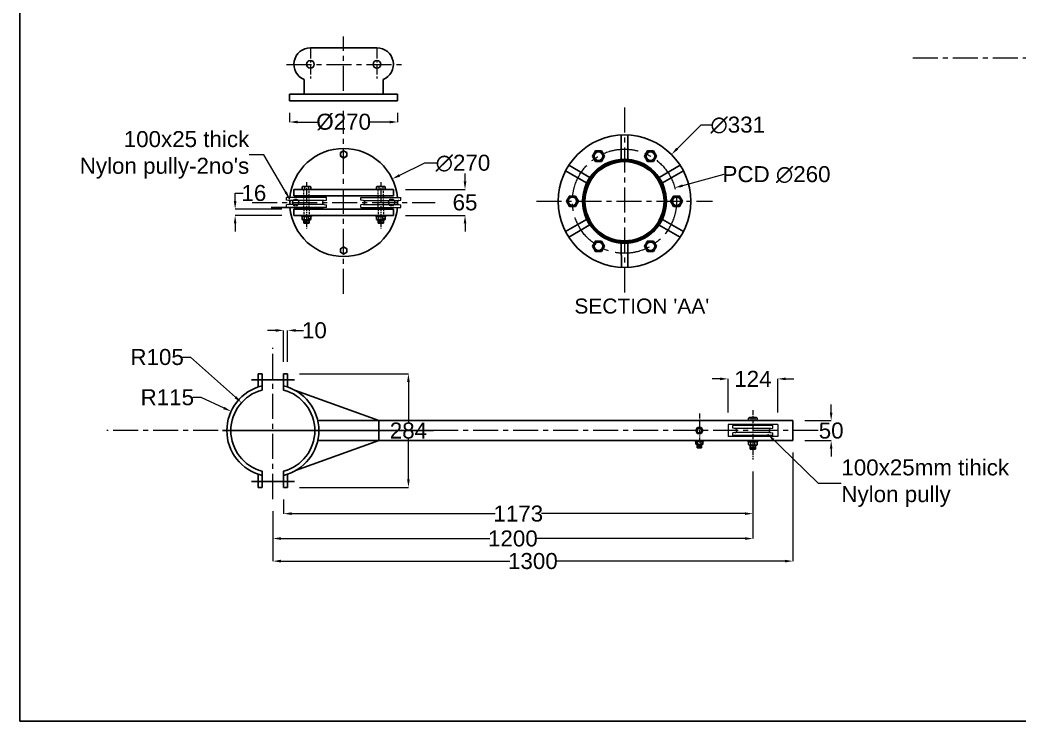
# Model space of a CAD drawing. Header units: inches. Extents: x 639 to 7348, y 3528 to 8220.
# Drawn here: x 639 to 3137, y 3528 to 5279 of the extents above; entities that cross this region are included whole.
import ezdxf

# ---------------------------------------------------------------- set-up
doc = ezdxf.new("R2010")
doc.units = ezdxf.units.IN
doc.header["$MEASUREMENT"] = 0
doc.linetypes.add('CENTER', pattern=[2, 1.25, -0.25, 0.25, -0.25])
doc.linetypes.add('HIDDEN', pattern=[0.375, 0.25, -0.125])
doc.styles.get("Standard").update_dxf_attribs({"font": 'arial.ttf'})
doc.dimstyles.get("Standard").update_dxf_attribs({"dimtxt": 40, "dimasz": 20, "dimexe": 0.18, "dimexo": 30, "dimgap": 0.09, "dimtad": 0, "dimtih": 1, "dimtoh": 1, "dimdec": 0, "dimzin": 0, "dimdsep": 46, "dimtxsty": 'Standard', "dimcen": 0.09, "dimadec": 0, "dimazin": 0, "dimtfac": 1, "dimtdec": 0, "dimtofl": 0, "dimtmove": 0, "dimatfit": 3, "dimfxl": 1, "dimtolj": 1, "dimtzin": 0, "dimlwd": 5, "dimlwe": 5, "dimarcsym": 0})

# ---------------------------------------------------------------- blocks, each defined once
blk = doc.blocks.new('*U5')
for p, q in [((-30.3, 8.2), (22.3, -22.1)), ((-22.3, 22.1), (30.3, -8.2))]:
    blk.add_line(p, q)
blk = doc.blocks.new('*U6')
at = {"color": 0, "linetype": 'ByBlock', "lineweight": -2, "transparency": 16777216}
for p, rotation in [((1304.6, 4595.4), 300.0000000000001), ((1421.8, 4527.7), 240), ((1187.5, 4392.4), 60.00000000000002), ((1421.8, 4392.4), 180), ((1304.7, 4324.7), 120)]:
    blk.add_blockref('*U5', p, dxfattribs=dict(at, rotation=rotation))
blk.add_blockref('*U5', (1187.4, 4527.7), dxfattribs=at)
blk = doc.blocks.new('*D14')
at = {"color": 0, "lineweight": 5, "transparency": 16777216}
for p, q in [((2571.5, 4198.2), (2571.5, 3927.1)), ((1271.5, 4052.4), (1271.5, 3927.1)), ((1291.5, 3927.2), (1863.6, 3927.2)), ((2551.5, 3927.2), (1979.4, 3927.2))]:
    blk.add_line(p, q, dxfattribs=at)
at = {"color": 0, "transparency": 16777216}
for points in [[(1291.5, 3930.6), (1291.5, 3923.9), (1271.5, 3927.2)], [(2551.5, 3930.6), (2551.5, 3923.9), (2571.5, 3927.2)]]:
    blk.add_solid(points, dxfattribs=at)
at = {"layer": 'Defpoints', "color": 0, "transparency": 16777216}
for p in [(2571.5, 4228.2), (1271.5, 4082.4), (2571.5, 3927.2)]:
    blk.add_point(p, dxfattribs=at)
at = {"color": 0, "transparency": 16777216, "insert": (1921.5, 3927.2), "char_height": 40, "attachment_point": 5}
blk.add_mtext('\\A1;1300', dxfattribs=at)
blk = doc.blocks.new('*D15')
at = {"color": 0, "lineweight": 5, "transparency": 16777216}
for p, q in [((2471.5, 4151.2), (2471.5, 3983.4)), ((1271.5, 4052.4), (1271.5, 3983.4)), ((1291.5, 3983.6), (1813.6, 3983.6)), ((2451.5, 3983.6), (1929.4, 3983.6))]:
    blk.add_line(p, q, dxfattribs=at)
at = {"color": 0, "transparency": 16777216}
for points in [[(1291.5, 3987), (1291.5, 3980.3), (1271.5, 3983.6)], [(2451.5, 3987), (2451.5, 3980.3), (2471.5, 3983.6)]]:
    blk.add_solid(points, dxfattribs=at)
at = {"layer": 'Defpoints', "color": 0, "transparency": 16777216}
for p in [(2471.5, 4181.2), (1271.5, 4082.4), (2471.5, 3983.6)]:
    blk.add_point(p, dxfattribs=at)
at = {"color": 0, "transparency": 16777216, "insert": (1871.5, 3983.6), "char_height": 40, "attachment_point": 5}
blk.add_mtext('\\A1;1200', dxfattribs=at)
blk = doc.blocks.new('*D16')
at = {"color": 0, "lineweight": 5, "transparency": 16777216}
for p, q in [((2471.5, 4151.2), (2471.5, 4045.6)), ((1298.5, 4081.5), (1298.5, 4045.6)), ((1318.5, 4045.8), (1827.1, 4045.8)), ((2451.5, 4045.8), (1942.9, 4045.8))]:
    blk.add_line(p, q, dxfattribs=at)
at = {"color": 0, "transparency": 16777216}
for points in [[(1318.5, 4049.2), (1318.5, 4042.5), (1298.5, 4045.8)], [(2451.5, 4049.2), (2451.5, 4042.5), (2471.5, 4045.8)]]:
    blk.add_solid(points, dxfattribs=at)
at = {"layer": 'Defpoints', "color": 0, "transparency": 16777216}
for p in [(2471.5, 4181.2), (1298.5, 4111.5), (2471.5, 4045.8)]:
    blk.add_point(p, dxfattribs=at)
at = {"color": 0, "transparency": 16777216, "insert": (1885, 4045.8), "char_height": 40, "attachment_point": 5}
blk.add_mtext('\\A1;1173', dxfattribs=at)
blk = doc.blocks.new('*D17')
at = {"color": 0, "lineweight": 5, "transparency": 16777216}
for p, q in [((2389.4, 4382.5), (2369.4, 4382.5)), ((2409.4, 4298.2), (2409.4, 4382.7)), ((2533.6, 4298.2), (2533.6, 4382.7)), ((2553.6, 4382.5), (2573.6, 4382.5))]:
    blk.add_line(p, q, dxfattribs=at)
at = {"color": 0, "transparency": 16777216}
for points in [[(2389.4, 4385.8), (2389.4, 4379.1), (2409.4, 4382.5)], [(2553.6, 4385.8), (2553.6, 4379.1), (2533.6, 4382.5)]]:
    blk.add_solid(points, dxfattribs=at)
at = {"layer": 'Defpoints', "color": 0, "transparency": 16777216}
for p in [(2409.4, 4382.5), (2409.4, 4268.2), (2533.6, 4268.2)]:
    blk.add_point(p, dxfattribs=at)
at = {"color": 0, "transparency": 16777216, "insert": (2471.5, 4382.5), "char_height": 40, "attachment_point": 5}
blk.add_mtext('\\A1;124', dxfattribs=at)
blk = doc.blocks.new('*D18')
at = {"color": 0, "lineweight": 5, "transparency": 16777216}
for p, q in [((1650.7, 4921.2), (1588, 4890.8)), ((1680.7, 4921.2), (1650.7, 4921.2)), ((1448.4, 4823.2), (1448.6, 4823.2)), ((1448.5, 4823.1), (1448.5, 4823.3))]:
    blk.add_line(p, q, dxfattribs=at)
at = {"color": 0, "transparency": 16777216}
blk.add_solid([(1586.5, 4893.8), (1589.5, 4887.8), (1570, 4882.1)], dxfattribs=at)
at = {"layer": 'Defpoints', "color": 0, "transparency": 16777216}
for p in [(1570, 4882.1), (1327, 4764.4)]:
    blk.add_point(p, dxfattribs=at)
at = {"color": 0, "transparency": 16777216, "insert": (1746.7, 4921.2), "char_height": 40, "attachment_point": 5}
blk.add_mtext('\\A1;∅270', dxfattribs=at)
blk = doc.blocks.new('*D19')
at = {"color": 0, "lineweight": 5, "transparency": 16777216}
for p, q in [((1313.5, 5047.5), (1313.5, 5024)), ((1583.5, 5047.5), (1583.5, 5024)), ((1333.5, 5024.2), (1382.5, 5024.2)), ((1563.5, 5024.2), (1514.5, 5024.2))]:
    blk.add_line(p, q, dxfattribs=at)
at = {"color": 0, "transparency": 16777216}
for points in [[(1333.5, 5027.5), (1333.5, 5020.8), (1313.5, 5024.2)], [(1563.5, 5027.5), (1563.5, 5020.8), (1583.5, 5024.2)]]:
    blk.add_solid(points, dxfattribs=at)
at = {"layer": 'Defpoints', "color": 0, "transparency": 16777216}
for p in [(1313.5, 5077.5), (1583.5, 5077.5), (1583.5, 5024.2)]:
    blk.add_point(p, dxfattribs=at)
at = {"color": 0, "transparency": 16777216, "insert": (1448.5, 5024.2), "char_height": 40, "attachment_point": 5}
blk.add_mtext('\\A1;%%C270', dxfattribs=at)
blk = doc.blocks.new('*D20')
at = {"color": 0, "lineweight": 5, "transparency": 16777216}
for p, q in [((1751.9, 4875.7), (1751.9, 4895.7)), ((1602.8, 4855.7), (1752.1, 4855.7)), ((1602.8, 4790.7), (1752.1, 4790.7)), ((1751.9, 4770.7), (1751.9, 4750.7))]:
    blk.add_line(p, q, dxfattribs=at)
at = {"color": 0, "transparency": 16777216}
for points in [[(1748.6, 4875.7), (1755.2, 4875.7), (1751.9, 4855.7)], [(1748.6, 4770.7), (1755.2, 4770.7), (1751.9, 4790.7)]]:
    blk.add_solid(points, dxfattribs=at)
at = {"layer": 'Defpoints', "color": 0, "transparency": 16777216}
for p in [(1572.8, 4855.7), (1572.8, 4790.7), (1751.9, 4790.7)]:
    blk.add_point(p, dxfattribs=at)
at = {"color": 0, "transparency": 16777216, "insert": (1751.9, 4823.2), "char_height": 40, "attachment_point": 5}
blk.add_mtext('\\A1;65', dxfattribs=at)
blk = doc.blocks.new('*D21')
at = {"color": 0, "lineweight": 5, "transparency": 16777216}
for p, q in [((1177.3, 4826.7), (1177.3, 4846.7)), ((1177.3, 4846.7), (1197.3, 4846.7)), ((1294.2, 4806.7), (1177.1, 4806.7)), ((1294.2, 4790.7), (1177.1, 4790.7)), ((1177.3, 4770.7), (1177.3, 4750.7))]:
    blk.add_line(p, q, dxfattribs=at)
at = {"color": 0, "transparency": 16777216}
for points in [[(1173.9, 4826.7), (1180.6, 4826.7), (1177.3, 4806.7)], [(1173.9, 4770.7), (1180.6, 4770.7), (1177.3, 4790.7)]]:
    blk.add_solid(points, dxfattribs=at)
at = {"layer": 'Defpoints', "color": 0, "transparency": 16777216}
for p in [(1177.3, 4806.7), (1324.2, 4806.7), (1324.2, 4790.7)]:
    blk.add_point(p, dxfattribs=at)
at = {"color": 0, "transparency": 16777216, "insert": (1224.1, 4846.7), "char_height": 40, "attachment_point": 5}
blk.add_mtext('\\A1;16', dxfattribs=at)
blk = doc.blocks.new('*D26')
at = {"color": 0, "lineweight": 5, "transparency": 16777216}
for p, q in [((2341.4, 5016.4), (2282.1, 4957.3)), ((2371.4, 5016.4), (2341.4, 5016.4)), ((2150.4, 4826.3), (2150.6, 4826.3)), ((2150.5, 4826.3), (2150.5, 4826.4))]:
    blk.add_line(p, q, dxfattribs=at)
at = {"color": 0, "transparency": 16777216}
blk.add_solid([(2279.7, 4959.7), (2284.4, 4955), (2267.9, 4943.2)], dxfattribs=at)
at = {"layer": 'Defpoints', "color": 0, "transparency": 16777216}
for p in [(2267.9, 4943.2), (2033.1, 4709.5)]:
    blk.add_point(p, dxfattribs=at)
at = {"color": 0, "transparency": 16777216, "insert": (2433.6, 5016.4), "char_height": 40, "attachment_point": 5}
blk.add_mtext('\\A1;∅331', dxfattribs=at)
blk = doc.blocks.new('*D27')
at = {"color": 0, "lineweight": 5, "transparency": 16777216}
for p, q in [((2398.8, 4892.7), (2295.5, 4865.1)), ((2150.4, 4826.3), (2150.6, 4826.3)), ((2150.5, 4826.3), (2150.5, 4826.4))]:
    blk.add_line(p, q, dxfattribs=at)
at = {"color": 0, "transparency": 16777216}
blk.add_solid([(2294.7, 4868.3), (2296.4, 4861.9), (2276.2, 4860)], dxfattribs=at)
at = {"layer": 'Defpoints', "color": 0, "transparency": 16777216}
for p in [(2276.2, 4860), (2024.8, 4792.7)]:
    blk.add_point(p, dxfattribs=at)
at = {"color": 0, "transparency": 16777216, "insert": (2530.5, 4892.7), "char_height": 40, "attachment_point": 5}
blk.add_mtext('\\A1;PCD ∅260', dxfattribs=at)
blk = doc.blocks.new('*D29')
at = {"color": 0, "lineweight": 5, "transparency": 16777216}
for p, q in [((1045.8, 4436.9), (1065.8, 4436.9)), ((1065.8, 4436.9), (1178.3, 4336.5)), ((1271.4, 4253.2), (1271.6, 4253.2)), ((1271.5, 4253.1), (1271.5, 4253.3))]:
    blk.add_line(p, q, dxfattribs=at)
at = {"color": 0, "transparency": 16777216}
blk.add_solid([(1180.5, 4339), (1176, 4334), (1193.2, 4323.2)], dxfattribs=at)
at = {"layer": 'Defpoints', "color": 0, "transparency": 16777216}
for p in [(1193.2, 4323.2), (1271.5, 4253.2)]:
    blk.add_point(p, dxfattribs=at)
at = {"color": 0, "transparency": 16777216, "insert": (982.2, 4436.9), "char_height": 40, "attachment_point": 5}
blk.add_mtext('\\A1;R105', dxfattribs=at)
blk = doc.blocks.new('*D30')
at = {"color": 0, "lineweight": 5, "transparency": 16777216}
for p, q in [((1071.2, 4336.4), (1091.2, 4336.4)), ((1091.2, 4336.4), (1148.9, 4309.8)), ((1271.4, 4253.2), (1271.6, 4253.2)), ((1271.5, 4253.1), (1271.5, 4253.3))]:
    blk.add_line(p, q, dxfattribs=at)
at = {"color": 0, "transparency": 16777216}
blk.add_solid([(1150.3, 4312.8), (1147.5, 4306.7), (1167.1, 4301.4)], dxfattribs=at)
at = {"layer": 'Defpoints', "color": 0, "transparency": 16777216}
for p in [(1167.1, 4301.4), (1271.5, 4253.2)]:
    blk.add_point(p, dxfattribs=at)
at = {"color": 0, "transparency": 16777216, "insert": (1007.7, 4336.4), "char_height": 40, "attachment_point": 5}
blk.add_mtext('\\A1;R115', dxfattribs=at)
blk = doc.blocks.new('*D31')
at = {"color": 0, "lineweight": 5, "transparency": 16777216}
for p, q in [((1338.5, 4395), (1610.6, 4395)), ((1610.4, 4375), (1610.4, 4273.8)), ((1610.4, 4131.5), (1610.4, 4232.7)), ((1338.5, 4111.5), (1610.6, 4111.5))]:
    blk.add_line(p, q, dxfattribs=at)
at = {"color": 0, "transparency": 16777216}
for points in [[(1607.1, 4375), (1613.7, 4375), (1610.4, 4395)], [(1607.1, 4131.5), (1613.7, 4131.5), (1610.4, 4111.5)]]:
    blk.add_solid(points, dxfattribs=at)
at = {"layer": 'Defpoints', "color": 0, "transparency": 16777216}
for p in [(1308.5, 4395), (1308.5, 4111.5), (1610.4, 4111.5)]:
    blk.add_point(p, dxfattribs=at)
at = {"color": 0, "transparency": 16777216, "insert": (1610.4, 4253.2), "char_height": 40, "attachment_point": 5}
blk.add_mtext('\\A1;284', dxfattribs=at)
blk = doc.blocks.new('*D32')
at = {"color": 0, "lineweight": 5, "transparency": 16777216}
for p, q in [((1278.5, 4503.6), (1258.5, 4503.6)), ((1298.5, 4425), (1298.5, 4503.7)), ((1308.5, 4425), (1308.5, 4503.7)), ((1328.5, 4503.6), (1348.5, 4503.6))]:
    blk.add_line(p, q, dxfattribs=at)
at = {"color": 0, "transparency": 16777216}
for points in [[(1278.5, 4506.9), (1278.5, 4500.2), (1298.5, 4503.6)], [(1328.5, 4506.9), (1328.5, 4500.2), (1308.5, 4503.6)]]:
    blk.add_solid(points, dxfattribs=at)
at = {"layer": 'Defpoints', "color": 0, "transparency": 16777216}
for p in [(1308.5, 4503.6), (1298.5, 4395), (1308.5, 4395)]:
    blk.add_point(p, dxfattribs=at)
at = {"color": 0, "transparency": 16777216, "insert": (1375.3, 4503.6), "char_height": 40, "attachment_point": 5}
blk.add_mtext('\\A1;10', dxfattribs=at)
blk = doc.blocks.new('*D36')
at = {"color": 0, "lineweight": 5, "transparency": 16777216}
for p, q in [((2667.1, 4298.2), (2667.1, 4318.2)), ((2601.5, 4278.2), (2667.3, 4278.2)), ((2601.5, 4228.2), (2667.3, 4228.2)), ((2667.1, 4208.2), (2667.1, 4188.2))]:
    blk.add_line(p, q, dxfattribs=at)
at = {"color": 0, "transparency": 16777216}
for points in [[(2663.7, 4298.2), (2670.4, 4298.2), (2667.1, 4278.2)], [(2663.7, 4208.2), (2670.4, 4208.2), (2667.1, 4228.2)]]:
    blk.add_solid(points, dxfattribs=at)
at = {"layer": 'Defpoints', "color": 0, "transparency": 16777216}
for p in [(2571.5, 4278.2), (2667.1, 4278.2), (2571.5, 4228.2)]:
    blk.add_point(p, dxfattribs=at)
at = {"color": 0, "transparency": 16777216, "insert": (2667.1, 4253.2), "char_height": 40, "attachment_point": 5}
blk.add_mtext('\\A1;50', dxfattribs=at)

msp = doc.modelspace()

# ---------------------------------------------------------------- hatches: boundary and pattern name
h = msp.add_hatch()
h.set_pattern_fill('ANSI31', color=256)
h.set_pattern_definition([(45, (845.86226, 366.29739), (-0.0883883476, 0.0883883476), [])])
h.paths.add_polyline_path([(2150.5, 4931.3), (2150.5, 4925.3, -0.414214), (2249.5, 4826.3), (2255.5, 4826.3, 0.414214)])
h.paths.add_polyline_path([(2150.5, 4925.3), (2150.5, 4931.3, 0.414214), (2045.5, 4826.3), (2051.5, 4826.3, -0.414214)])
h.paths.add_polyline_path([(2051.5, 4826.3), (2045.5, 4826.3, 0.414214), (2150.5, 4721.3), (2150.5, 4727.3, -0.414214)])
h.paths.add_polyline_path([(2255.5, 4826.3), (2249.5, 4826.3, -0.414214), (2150.5, 4727.3), (2150.5, 4721.3, 0.414214)])

# ---------------------------------------------------------------- linework, layer by layer
at = {"linetype": 'CENTER', "lineweight": 5, "ltscale": 50}
for p, q in [((1448.5, 5102.2), (1448.5, 5238.2)), ((2871.6, 5184.9), (6074.1, 5184.9)), ((1305.7, 5168.2), (1597.3, 5168.2)), ((1448.5, 4594.7), (1448.5, 5051.8)), ((2150.5, 5060.8), (2150.5, 4591.9)), ((1220, 4823.2), (1677.1, 4823.2)), ((1930.5, 4826.3), (2370.5, 4826.3)), ((1271.5, 4082.4), (1271.5, 4460)), ((2634.8, 4253.2), (856.3, 4253.2))]:
    msp.add_line(p, q, dxfattribs=at)
for p, q in [((1365.4, 5209.4), (1531.6, 5209.4)), ((1349.8, 5130.1), (1349.8, 5093.5)), ((1547.2, 5130.1), (1547.2, 5093.5)), ((1313.5, 5093.5), (1313.5, 5077.5)), ((1583.5, 5093.5), (1313.5, 5093.5)), ((1583.5, 5077.5), (1313.5, 5077.5)), ((1583.5, 5093.5), (1583.5, 5077.5)), ((1448.5, 4855.7), (1324.2, 4855.7)), ((1324.2, 4855.7), (1324.2, 4839.7)), ((1344.6, 4862.2), (1344.6, 4855.7)), ((1363.4, 4863.4), (1347.5, 4863.4)), ((1366.2, 4862.2), (1366.2, 4855.7)), ((1448.5, 4855.7), (1572.8, 4855.7)), ((1530.8, 4862.2), (1530.8, 4855.7)), ((1549.6, 4863.4), (1533.6, 4863.4)), ((1552.4, 4862.2), (1552.4, 4855.7)), ((1572.8, 4855.7), (1572.8, 4839.7)), ((1448.5, 4839.7), (1324.2, 4839.7)), ((1348.8, 4835.7), (1348.8, 4839.7)), ((1362, 4835.7), (1362, 4839.7)), ((1448.5, 4839.7), (1572.8, 4839.7)), ((1535, 4835.7), (1535, 4839.7)), ((1548.2, 4835.7), (1548.2, 4839.7)), ((1398.5, 4810.7), (1266.9, 4810.7)), ((1448.5, 4806.7), (1324.2, 4806.7)), ((1324.2, 4806.7), (1324.2, 4790.7)), ((1348.8, 4806.7), (1348.8, 4810.7)), ((1362, 4806.7), (1362, 4810.7)), ((1448.5, 4806.7), (1572.8, 4806.7)), ((1535, 4806.7), (1535, 4810.7)), ((1548.2, 4806.7), (1548.2, 4810.7)), ((1572.8, 4806.7), (1572.8, 4790.7)), ((1448.5, 4790.7), (1324.2, 4790.7)), ((1342.8, 4790.7), (1342.8, 4788.3)), ((1342.8, 4790.7), (1368.1, 4790.7)), ((1368.1, 4788.3), (1342.8, 4788.3)), ((1344.6, 4780.7), (1344.6, 4787.1)), ((1363.4, 4779.4), (1347.5, 4779.4)), ((1348.8, 4771.3), (1348.8, 4779.4)), ((1362, 4771.3), (1348.8, 4771.3)), ((1362, 4771.3), (1362, 4779.4)), ((1366.2, 4780.7), (1366.2, 4787.1)), ((1368.1, 4790.7), (1368.1, 4788.3)), ((1448.5, 4790.7), (1572.8, 4790.7)), ((1528.9, 4790.7), (1528.9, 4788.3)), ((1528.9, 4790.7), (1554.3, 4790.7)), ((1554.3, 4788.3), (1528.9, 4788.3)), ((1530.8, 4780.7), (1530.8, 4787.1)), ((1549.6, 4779.4), (1533.6, 4779.4)), ((1535, 4771.3), (1535, 4779.4)), ((1548.2, 4771.3), (1535, 4771.3)), ((1548.2, 4771.3), (1548.2, 4779.4)), ((1552.4, 4780.7), (1552.4, 4787.1)), ((1554.3, 4790.7), (1554.3, 4788.3)), ((1218.1, 4380), (1325.9, 4380)), ((1234.5, 4362.1), (1234.5, 4395)), ((1244.5, 4395), (1234.5, 4395)), ((1244.5, 4365), (1244.5, 4395)), ((1298.5, 4365), (1298.5, 4395)), ((1298.5, 4395), (1308.5, 4395)), ((1308.5, 4362.1), (1308.5, 4395)), ((1244.5, 4354.7), (1244.5, 4365)), ((1298.5, 4354.7), (1298.5, 4365)), ((1536.5, 4278.2), (1328.3, 4353.2)), ((1386.5, 4278.2), (2571.5, 4278.2)), ((1536.5, 4278.2), (1536.5, 4228.2)), ((2460.7, 4284.7), (2460.7, 4278.2)), ((2479.5, 4285.9), (2463.5, 4285.9)), ((2482.3, 4284.7), (2482.3, 4278.2)), ((2571.5, 4278.2), (2571.5, 4228.2)), ((1386.5, 4253.2), (1145.6, 4253.2)), ((1672.9, 4253.2), (1386.5, 4253.2)), ((1536.5, 4228.2), (1328.3, 4153.2)), ((1386.5, 4228.2), (2571.5, 4228.2)), ((2327.1, 4228.2), (2324.2, 4228.2)), ((2327.1, 4228.2), (2327.1, 4226.2)), ((2327.1, 4228.2), (2348.3, 4228.2)), ((2348.3, 4226.2), (2327.1, 4226.2)), ((2328.7, 4219.8), (2328.7, 4225.2)), ((2346.7, 4219.8), (2346.7, 4225.2)), ((2348.3, 4228.2), (2348.3, 4226.2)), ((2458.8, 4228.2), (2455.3, 4228.2)), ((2458.8, 4228.2), (2458.8, 4225.8)), ((2458.8, 4228.2), (2484.2, 4228.2)), ((2484.2, 4225.8), (2458.8, 4225.8)), ((2460.7, 4218.2), (2460.7, 4224.6)), ((2482.3, 4218.2), (2482.3, 4224.6)), ((2484.2, 4228.2), (2484.2, 4225.8)), ((2344.4, 4218.8), (2331, 4218.8)), ((2332.2, 4219), (2332.2, 4210.2)), ((2343.2, 4210.2), (2332.2, 4210.2)), ((2343.2, 4219), (2343.2, 4210.2)), ((2479.5, 4216.9), (2463.5, 4216.9)), ((2464.9, 4217.2), (2464.9, 4206.6)), ((2478.1, 4206.6), (2464.9, 4206.6)), ((2478.1, 4217.2), (2478.1, 4206.6)), ((1244.5, 4151.8), (1244.5, 4141.5)), ((1298.5, 4151.8), (1298.5, 4141.5)), ((1218.1, 4126.5), (1325.9, 4126.5)), ((1234.5, 4144.4), (1234.5, 4111.5)), ((1244.5, 4141.5), (1244.5, 4111.5)), ((1298.5, 4141.5), (1298.5, 4111.5)), ((1308.5, 4144.4), (1308.5, 4111.5)), ((1244.5, 4111.5), (1234.5, 4111.5)), ((1298.5, 4111.5), (1308.5, 4111.5))]:
    msp.add_line(p, q)
at = {"linetype": 'CENTER', "lineweight": 5, "ltscale": 20}
for p, q in [((1365.4, 5207.6), (1365.4, 5128.9)), ((1531.6, 5207.6), (1531.6, 5128.9)), ((1350.3, 4862.2), (1350.3, 4855.7)), ((1360.6, 4862.2), (1360.6, 4855.7)), ((1536.4, 4862.2), (1536.4, 4855.7)), ((1546.8, 4862.2), (1546.8, 4855.7)), ((1350.3, 4780.7), (1350.3, 4787.1)), ((1360.6, 4780.7), (1360.6, 4787.1)), ((1536.4, 4780.7), (1536.4, 4787.1)), ((1546.8, 4780.7), (1546.8, 4787.1)), ((2466.3, 4284.7), (2466.3, 4278.2)), ((2476.7, 4284.7), (2476.7, 4278.2)), ((2333.4, 4219.8), (2333.4, 4225.2)), ((2342, 4219.8), (2342, 4225.2)), ((2466.3, 4218.2), (2466.3, 4224.6)), ((2476.7, 4218.2), (2476.7, 4224.6))]:
    msp.add_line(p, q, dxfattribs=at)
at = {"linetype": 'CENTER', "lineweight": 5, "ltscale": 10}
for p, q in [((1355.4, 4874.1), (1355.4, 4758)), ((1541.6, 4874.1), (1541.6, 4758)), ((2337.7, 4295.7), (2337.7, 4221.2)), ((2471.5, 4304.7), (2471.5, 4181.2))]:
    msp.add_line(p, q, dxfattribs=at)
at = {"linetype": 'HIDDEN', "lineweight": 5, "ltscale": 20}
for p, q in [((1348.8, 4835.7), (1348.8, 4855.7)), ((1362, 4839.7), (1362, 4855.7)), ((1535, 4835.7), (1535, 4855.7)), ((1548.2, 4839.7), (1548.2, 4855.7)), ((1348.8, 4810.7), (1348.8, 4835.7)), ((1362, 4810.7), (1362, 4835.7)), ((1535, 4810.7), (1535, 4835.7)), ((1548.2, 4810.7), (1548.2, 4835.7)), ((1348.8, 4806.7), (1348.8, 4779.7)), ((1362, 4806.7), (1362, 4779.7)), ((1535, 4806.7), (1535, 4779.7)), ((1548.2, 4806.7), (1548.2, 4779.7))]:
    msp.add_line(p, q, dxfattribs=at)
at = {"lineweight": 13}
for p, q in [((1305.4, 4829.1), (1305.4, 4835.7)), ((1405.4, 4835.7), (1305.4, 4835.7)), ((1311, 4828.2), (1305.4, 4829.1)), ((1400.1, 4828.2), (1310.4, 4828.2)), ((1399.8, 4828.2), (1405.4, 4829.1)), ((1405.4, 4829.1), (1405.4, 4835.7)), ((1491.6, 4829.1), (1491.6, 4835.7)), ((1491.6, 4835.7), (1591.6, 4835.7)), ((1497.2, 4828.2), (1491.6, 4829.1)), ((1497, 4828.2), (1586.6, 4828.2)), ((1586.1, 4828.2), (1591.6, 4829.1)), ((1591.6, 4829.1), (1591.6, 4835.7)), ((1311.1, 4818.3), (1305.4, 4817.3)), ((1305.4, 4810.7), (1305.4, 4817.3)), ((1405.4, 4810.7), (1305.4, 4810.7)), ((1400, 4818.2), (1310.8, 4818.2)), ((1399.5, 4818.3), (1405.4, 4817.3)), ((1405.4, 4810.7), (1405.4, 4817.3)), ((1497.5, 4818.3), (1491.6, 4817.3)), ((1491.6, 4810.7), (1491.6, 4817.3)), ((1491.6, 4810.7), (1591.6, 4810.7)), ((1497, 4818.2), (1586.6, 4818.2)), ((1586.1, 4818.2), (1591.6, 4817.3)), ((1591.6, 4810.7), (1591.6, 4817.3)), ((2521.5, 4265.7), (2421.5, 4265.7)), ((2421.5, 4259.1), (2421.5, 4265.7)), ((2427, 4258.2), (2421.5, 4259.1)), ((2427, 4248.2), (2421.5, 4247.3)), ((2421.5, 4240.7), (2421.5, 4247.3)), ((2516.1, 4258.2), (2426.5, 4258.2)), ((2516.1, 4248.2), (2426.5, 4248.2)), ((2515.6, 4248.3), (2521.5, 4247.3)), ((2515.9, 4258.2), (2521.5, 4259.1)), ((2521.5, 4259.1), (2521.5, 4265.7)), ((2521.5, 4240.7), (2521.5, 4247.3)), ((2521.5, 4240.7), (2421.5, 4240.7))]:
    msp.add_line(p, q, dxfattribs=at)
at = {"lineweight": 5}
for p, q in [((1362, 4777.5), (1348.8, 4778.8)), ((1362, 4774.1), (1348.8, 4775.4)), ((1362, 4771.6), (1348.8, 4772.9)), ((1362, 4779.1), (1358.8, 4779.4)), ((1548.2, 4777.5), (1535, 4778.8)), ((1548.2, 4774.1), (1535, 4775.4)), ((1548.2, 4771.6), (1535, 4772.9)), ((1548.2, 4779.1), (1544.9, 4779.4)), ((2343.2, 4217.2), (2332.2, 4218.3)), ((2343.2, 4214.3), (2332.2, 4215.4)), ((2343.2, 4212.3), (2332.2, 4213.4)), ((2343.2, 4210.2), (2332.2, 4211.3)), ((2343.2, 4218.5), (2340.5, 4218.8)), ((2478.1, 4215), (2464.9, 4216.3)), ((2478.1, 4211.6), (2464.9, 4212.9)), ((2478.1, 4209.1), (2464.9, 4210.4)), ((2478.1, 4206.6), (2464.9, 4207.9)), ((2478.1, 4216.6), (2474.8, 4216.9))]:
    msp.add_line(p, q, dxfattribs=at)
at = {"lineweight": 18}
for p, q in [((2409.4, 4268.2), (2409.4, 4238.2)), ((2533.6, 4268.2), (2409.4, 4268.2)), ((2533.6, 4268.2), (2533.6, 4238.2)), ((2533.6, 4238.2), (2409.4, 4238.2))]:
    msp.add_line(p, q, dxfattribs=at)
for points in [[(639.4, 3527.8), (7348.2, 3527.8), (7348.2, 8220.2), (639.4, 8220.2)], [(1448.5, 4934.2), (1456.3, 4938.7), (1456.3, 4947.7), (1448.5, 4952.2), (1440.7, 4947.7), (1440.7, 4938.7)], [(2100.5, 4938.8), (2093, 4951.8), (2078, 4951.8), (2070.5, 4938.8), (2078, 4925.9), (2093, 4925.9)], [(2230.5, 4938.8), (2223, 4951.8), (2208, 4951.8), (2200.5, 4938.8), (2208, 4925.9), (2223, 4925.9)], [(2035.4, 4826.3), (2027.9, 4839.3), (2012.9, 4839.3), (2005.4, 4826.3), (2012.9, 4813.4), (2027.9, 4813.4)], [(2295.6, 4826.3), (2288.1, 4839.3), (2273.1, 4839.3), (2265.6, 4826.3), (2273.1, 4813.4), (2288.1, 4813.4)], [(2100.5, 4713.8), (2093, 4726.8), (2078, 4726.8), (2070.5, 4713.8), (2078, 4700.9), (2093, 4700.9)], [(2230.5, 4713.8), (2223, 4726.8), (2208, 4726.8), (2200.5, 4713.8), (2208, 4700.9), (2223, 4700.9)], [(1448.5, 4712.2), (1440.7, 4707.7), (1440.7, 4698.7), (1448.5, 4694.2), (1456.3, 4698.7), (1456.3, 4707.7)], [(2346.4, 4253.2), (2342.1, 4260.8), (2333.3, 4260.8), (2328.9, 4253.2), (2333.3, 4245.7), (2342.1, 4245.7)]]:
    msp.add_lwpolyline(points, close=True)
at = {"linetype": 'HIDDEN', "lineweight": 5}
for points in [[(1337.5, 4823.2), (1333, 4831), (1324, 4831), (1319.5, 4823.2), (1324, 4815.4), (1333, 4815.4)], [(1559.5, 4823.2), (1564, 4815.4), (1573, 4815.4), (1577.5, 4823.2), (1573, 4831), (1564, 4831)]]:
    msp.add_lwpolyline(points, close=True, dxfattribs=at)
for centre, radius in [((1365.4, 5168.2), 9.64), ((1531.6, 5168.2), 9.64), ((2150.5, 4826.3), 165.6), ((2085.5, 4938.8), 10.5), ((2215.5, 4938.8), 10.5), ((2150.5, 4826.3), 105), ((2150.5, 4826.3), 99), ((2020.4, 4826.3), 10.5), ((2280.6, 4826.3), 10.5), ((2085.5, 4713.8), 10.5), ((2215.5, 4713.8), 10.5), ((2337.7, 4253.2), 6.12)]:
    msp.add_circle(centre, radius)
at = {"lineweight": 9}
for centre in [(1448.5, 4943.2), (1448.5, 4703.2)]:
    msp.add_circle(centre, 7.79, dxfattribs=at)
at = {"linetype": 'CENTER', "lineweight": 5, "ltscale": 70}
msp.add_circle((2150.5, 4826.3), 130.1, dxfattribs=at)
at = {"lineweight": 5}
for centre, radius in [((2085.5, 4938.8), 13), ((2215.5, 4938.8), 13), ((2020.4, 4826.3), 13), ((2280.6, 4826.3), 13), ((2085.5, 4713.8), 13), ((2215.5, 4713.8), 13), ((2337.7, 4253.2), 7.58)]:
    msp.add_circle(centre, radius, dxfattribs=at)
at = {"linetype": 'HIDDEN', "lineweight": 5}
for centre in [(1328.5, 4823.2), (1568.5, 4823.2)]:
    msp.add_circle(centre, 7.79, dxfattribs=at)
for centre, radius, start, end in [((1365.4, 5168.2), 41.2, 90, 247.6754), ((1531.6, 5168.2), 41.2, 292.3246, 90), ((1448.5, 4823.2), 135, 5.3128, 174.6872), ((1347.5, 4859.6), 3.77, 41.8843, 138.1157), ((1355.4, 4852.1), 11.3, 62.7894, 117.2106), ((1363.4, 4859.6), 3.77, 41.8843, 138.1157), ((1533.6, 4859.6), 3.77, 41.8843, 138.1157), ((1541.6, 4852.1), 11.3, 62.7894, 117.2106), ((1549.6, 4859.6), 3.77, 41.8843, 138.1157), ((1448.5, 4823.2), 135, 358.345, 1.655), ((1448.5, 4823.2), 135, 185.3128, 354.6872), ((1347.5, 4784.6), 3.77, 41.8843, 138.1157), ((1347.5, 4783.2), 3.77, 221.8843, 318.1157), ((1355.4, 4777), 11.3, 62.7894, 117.2106), ((1355.4, 4790.7), 11.3, 242.7894, 297.2106), ((1363.4, 4784.6), 3.77, 41.8843, 138.1157), ((1363.4, 4783.2), 3.77, 221.8843, 318.1157), ((1533.6, 4784.6), 3.77, 41.8843, 138.1157), ((1533.6, 4783.2), 3.77, 221.8843, 318.1157), ((1541.6, 4777), 11.3, 62.7894, 117.2106), ((1541.6, 4790.7), 11.3, 242.7894, 297.2106), ((1549.6, 4784.6), 3.77, 41.8843, 138.1157), ((1549.6, 4783.2), 3.77, 221.8843, 318.1157), ((1271.5, 4253.2), 115, 103.5848, 256.4152), ((1271.5, 4253.2), 105, 104.9072, 255.0928), ((1271.5, 4253.2), 115, 283.5848, 76.4152), ((1271.5, 4253.2), 105, 284.9072, 75.0928), ((2463.5, 4282.1), 3.77, 41.8843, 138.1157), ((2471.5, 4274.6), 11.3, 62.7894, 117.2106), ((2479.5, 4282.1), 3.77, 41.8843, 138.1157), ((2331, 4223.1), 3.14, 41.8843, 138.1157), ((2337.7, 4216.8), 9.44, 62.7894, 117.2106), ((2344.4, 4223.1), 3.14, 41.8843, 138.1157), ((2463.5, 4222.1), 3.77, 41.8843, 138.1157), ((2471.5, 4214.5), 11.3, 62.7894, 117.2106), ((2479.5, 4222.1), 3.77, 41.8843, 138.1157), ((2331, 4221.9), 3.14, 221.8843, 318.1157), ((2337.7, 4228.2), 9.44, 242.7894, 297.2106), ((2344.4, 4221.9), 3.14, 221.8843, 318.1157), ((2463.5, 4220.7), 3.77, 221.8843, 318.1157), ((2471.5, 4228.2), 11.3, 242.7894, 297.2106), ((2479.5, 4220.7), 3.77, 221.8843, 318.1157)]:
    msp.add_arc(centre, radius, start, end)
at = {"lineweight": 13}
for centre, radius, start, end in [((1310.4, 4823.2), 5, 277.7666, 90), ((1448.5, 4823.2), 135, 178.345, 181.655), ((1400.4, 4823.2), 5, 96.8851, 261.7654), ((1496.6, 4823.2), 5, 278.2346, 83.1149), ((1586.6, 4823.2), 5, 90, 270), ((2426.5, 4253.2), 5, 270, 90), ((2516.5, 4253.2), 5, 96.8851, 261.7654)]:
    msp.add_arc(centre, radius, start, end, dxfattribs=at)

# ---------------------------------------------------------------- block references
msp.add_blockref('*U6', (845.9, 366.3))

# ---------------------------------------------------------------- texts
at = {"char_height": 40}
for s, insert, attachment_point in [("100x25 thick\\PNylon pully-2no's", (1212.5, 4942.2), 6), ('100x25mm tihick\\PNylon pully ', (2692.6, 4122), 4)]:
    msp.add_mtext(s, dxfattribs=dict(at, insert=insert, attachment_point=attachment_point))
at = {"insert": (2025.2, 4583.2), "char_height": 37.5, "attachment_point": 1}
msp.add_mtext_dynamic_manual_height_columns("SECTION 'AA'", width=451438.103, gutter_width=187.5, heights=[0], dxfattribs=at)

# ---------------------------------------------------------------- dimensions: what is measured, and where the dimension line sits
dim = msp.add_linear_dim(base=(1583.5, 5024.2), p1=(1313.5, 5077.5), p2=(1583.5, 5077.5), text='%%C<>', dimstyle='Standard')
dim.commit()
dim.dimension.update_dxf_attribs({"geometry": '*D19', "text_midpoint": (1448.5, 5024.2)})
for p1, p2, picture, middle in [((2033.1, 4709.5), (2267.9, 4943.2), '*D26', (2433.6, 5016.4)), ((1327, 4764.4), (1570, 4882.1), '*D18', (1746.7, 4921.2))]:
    dim = msp.add_diameter_dim_2p(p1=p1, p2=p2, dimstyle='Standard')
    dim.commit()
    dim.dimension.update_dxf_attribs({"geometry": picture, "text_midpoint": middle, "dimtype": 163})
dim = msp.add_diameter_dim_2p(p1=(2024.8, 4792.7), p2=(2276.2, 4860), text='PCD <>', dimstyle='Standard')
dim.commit()
dim.dimension.update_dxf_attribs({"geometry": '*D27', "text_midpoint": (2398.8, 4892.7), "dimtype": 163})
for base, p1, p2, picture, middle in [((1751.9, 4790.7), (1572.8, 4855.7), (1572.8, 4790.7), '*D20', (1751.9, 4823.2)), ((1177.3, 4806.7), (1324.2, 4790.7), (1324.2, 4806.7), '*D21', (1224.1, 4846.7)), ((1610.3944, 4111.4567), (1308.5136, 4395.022), (1308.5136, 4111.4567), '*D31', (1610.3944, 4253.2394)), ((2667.1, 4278.2), (2571.5, 4228.2), (2571.5, 4278.2), '*D36', (2667.1, 4253.2))]:
    dim = msp.add_linear_dim(base=base, p1=p1, p2=p2, angle=90, dimstyle='Standard')
    dim.commit()
    dim.dimension.update_dxf_attribs({"geometry": picture, "text_midpoint": middle})
for base, p1, p2, picture, middle in [((1308.5, 4503.6), (1298.5, 4395), (1308.5, 4395), '*D32', (1375.3, 4503.6)), ((2409.4, 4382.5), (2533.6, 4268.2), (2409.4, 4268.2), '*D17', (2471.5, 4382.5)), ((2471.5, 4045.8), (1298.5, 4111.5), (2471.5, 4181.2), '*D16', (1885, 4045.8))]:
    dim = msp.add_linear_dim(base=base, p1=p1, p2=p2, dimstyle='Standard')
    dim.commit()
    dim.dimension.update_dxf_attribs({"geometry": picture, "text_midpoint": middle})
for mpoint, picture, middle in [((1193.2, 4323.2), '*D29', (982.2, 4436.9)), ((1167.1, 4301.4), '*D30', (1007.7, 4336.4))]:
    dim = msp.add_radius_dim(center=(1271.5, 4253.2), mpoint=mpoint, dimstyle='Standard')
    dim.commit()
    dim.dimension.update_dxf_attribs({"geometry": picture, "text_midpoint": middle, "dimtype": 164})
for base, p2, picture, middle in [((2571.5, 3927.2), (2571.5, 4228.2), '*D14', (1921.5, 3927.2)), ((2471.5, 3983.6), (2471.5, 4181.2), '*D15', (1871.5, 3983.6))]:
    dim = msp.add_linear_dim(base=base, p1=(1271.5, 4082.4), p2=p2, dimstyle='Standard')
    dim.commit()
    dim.dimension.update_dxf_attribs({"geometry": picture, "text_midpoint": middle, "dimtype": 160})

# ---------------------------------------------------------------- leaders
at = {"annotation_type": 0, "has_hookline": 1}
for points, hookline_direction, text_width in [([(1313.7, 4831.8), (1249, 4942.2), (1212.6, 4942.2)], 1, 417.4), ([(2508.6, 4244.2), (2634.7, 4122), (2692.5, 4122)], 0, 413)]:
    msp.add_leader(points, dimstyle='Standard', dxfattribs=dict(at, hookline_direction=hookline_direction, text_width=text_width))

doc.saveas('drawing.dxf')
